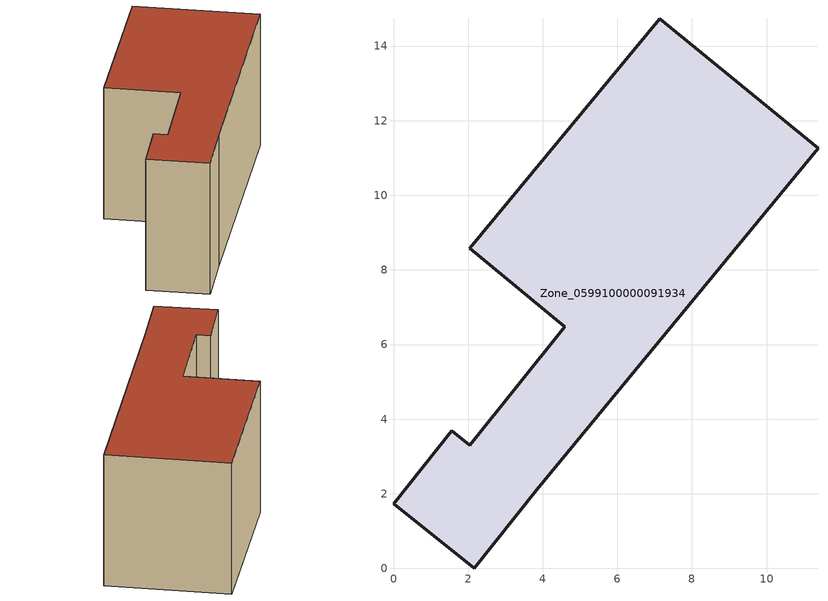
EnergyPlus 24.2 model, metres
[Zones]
Zone_0599100000091934
 floor ground (C_G): 7.14,14.73 11.38,11.26 3.84,2.11 2.16,0 0,1.73 1.56,3.69 2.05,3.3 4.59,6.48 2.04,8.58 z0
 wall outside (C_F): 11.38,11.26 7.14,14.73 2.04,8.58 4.59,6.48 2.05,3.3 1.56,3.69 0,1.73 2.16,0 3.84,2.11 11.38,11.26 z0:6.19
 roof outside (C_R): 0,1.73 2.16,0 3.84,2.11 11.38,11.26 7.14,14.73 2.04,8.58 4.59,6.48 2.05,3.3 1.56,3.69 z6.19
[BUILDING]
Pand.0599100000091934: North Axis=0; Terrain=City; Loads Convergence Tolerance Value=0.04; Temperature Convergence Tolerance Value=0.4; Solar Distribution=FullExterior; Maximum Number of Warmup Days=25; Minimum Number of Warmup Days=1
[Site:Location]
Rotterdam.The.Hague.AP_ZH_NLD Design_Conditions: Latitude=51.96; Longitude=4.45; Time Zone=1; Elevation=-4.5
[SITE:GROUNDTEMPERATURE:BUILDINGSURFACE]
18, 18, 18, 18, 18, 18, 18, 18, 18, 18, 18, 18
[MATERIAL] Thermal Absorptance=0.9; Solar Absorptance=0.7; Visible Absorptance=0.7
Name | Roughness | Thickness | Conductivity | Density | Specific Heat
G.TI.1946 | MediumSmooth | 0.15 | 1 | 540 | 1210
F.TI.1946 | Rough | 0.3 | 0.857143 | 1920 | 840
R.TI.1946 | MediumRough | 0.2 | 0.1 | 1500 | 1000
[CONSTRUCTION]
C_G: G.TI.1946
C_F: F.TI.1946
C_R: R.TI.1946
[ZONE]
Zone_0599100000091934: Type=1; Multiplier=1; Ceiling Height=Autocalculate; Volume=Autocalculate; Floor Area=autocalculate; Part of Total Floor Area=Yes
[ZONEINFILTRATION:DESIGNFLOWRATE]
Infil_Zone_0599100000091934: Zone or ZoneList or Space or SpaceList=Zone_0599100000091934; Schedule=AlwaysOn; Design Flow Rate Calculation Method=Flow/Area; Flow Rate per Floor Area=0.003; Constant Term Coefficient=1; Temperature Term Coefficient=0; Velocity Term Coefficient=0; Velocity Squared Term Coefficient=0
[HVACTEMPLATE:ZONE:IDEALLOADSAIRSYSTEM]
Zone_0599100000091934: Maximum Heating Supply Air Temperature=50; Minimum Cooling Supply Air Temperature=13; Maximum Heating Supply Air Humidity Ratio=0.0156; Minimum Cooling Supply Air Humidity Ratio=0.0077; Heating Limit=NoLimit; Cooling Limit=NoLimit; Dehumidification Control Type=ConstantSensibleHeatRatio; Cooling Sensible Heat Ratio=0.7; Dehumidification Setpoint=60; Humidification Control Type=None; Humidification Setpoint=30; Outdoor Air Method=None; Outdoor Air Flow Rate per Person=0.00944; Outdoor Air Flow Rate per Zone Floor Area=0; Outdoor Air Flow Rate per Zone=0; Demand Controlled Ventilation Type=None; Outdoor Air Economizer Type=NoEconomizer; Heat Recovery Type=None; Sensible Heat Recovery Effectiveness=0.7; Latent Heat Recovery Effectiveness=0.65
[ZONECONTROL:THERMOSTAT]
ThermostatControl_Zone_0599100000091934: Zone or ZoneList=Zone_0599100000091934; Control Type Schedule=DualSetpointControlType; Control 1=Thermostat_Zone_0599100000091934; Temperature Difference Between Cutout And Setpoint=0
[THERMOSTATSETPOINT:DUALSETPOINT]
Thermostat_Zone_0599100000091934: Heating Setpoint Temperature Schedule=HeatingSetpoint_Zone_0599100000091934; Cooling Setpoint Temperature Schedule=CoolingSetpoint_Zone_0599100000091934
[SCHEDULE:COMPACT]
HeatingSetpoint_Zone_0599100000091934: Through: 12/31, For: AllDays, Until: 24:00, 21
CoolingSetpoint_Zone_0599100000091934: Through: 12/31, For: AllDays, Until: 24:00, 24
DualSetpointControlType: Through: 12/31, For: AllDays, Until: 24:00, 4
AlwaysOn: Through: 12/31, For: AllDays, Until: 24:00, 1
